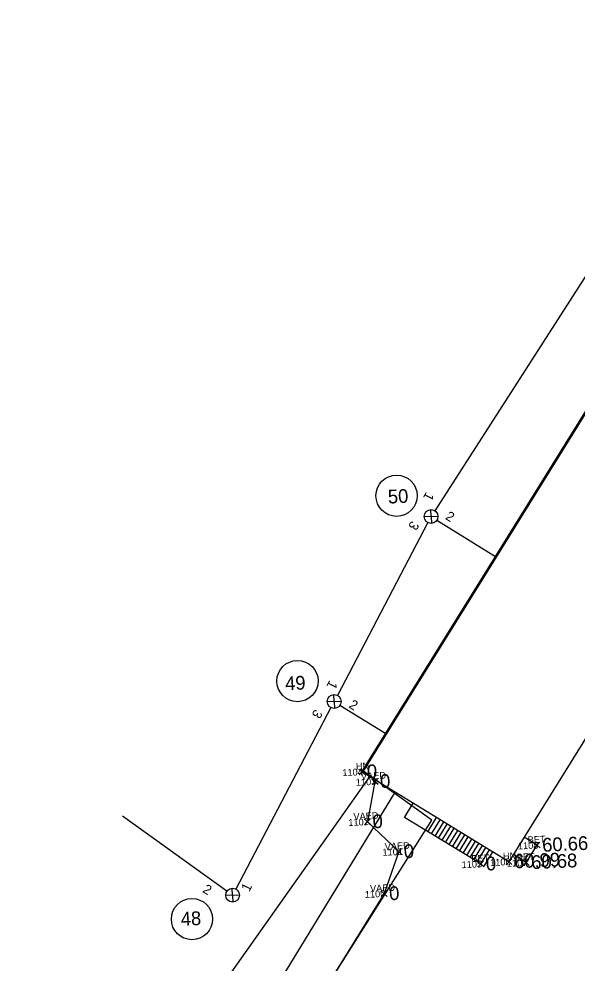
# Model space of a CAD drawing. Extents: x 641745 to 642007, y 6457342 to 6457597.
# Drawn here: x 641757.5 to 641798.1, y 6457484.8 to 6457553.4 of the extents above; entities that cross this region are included whole.
import ezdxf

# ---------------------------------------------------------------- set-up
doc = ezdxf.new("R2010")
doc.units = 0
for name, color, linetype in [('01_HOONED', 7, 'Continuous'), ('02_HOONEDETAILID', 7, 'Continuous'), ('04_OK', 7, 'Continuous'), ('14', 7, 'Continuous'), ('21_MPKAABEL', 7, 'Continuous'), ('22_SIKAABEL', 7, 'Continuous'), ('28_AIAD', 7, 'Continuous'), ('40_KRUNDIPIIR', 7, 'Continuous'), ('49_ABIINFO', 7, 'Continuous'), ('54_PUNKTID', 7, 'Continuous'), ('57_TEKSTID', 7, 'Continuous'), ('62_JRKNR', 7, 'Continuous'), ('63_KARVUD', 7, 'Continuous')]:
    doc.layers.add(name, color=color, linetype=linetype)

# ---------------------------------------------------------------- blocks, each defined once
blk = doc.blocks.new('VKANKA')
at = {"layer": '63_KARVUD'}
for q in [(-500, 0), (0, 500), (500, 0), (0, -500)]:
    blk.add_line((0, 0), q, dxfattribs=at)
blk.add_circle((0, 0), 500, dxfattribs=at)

msp = doc.modelspace()

# ---------------------------------------------------------------- linework, layer by layer
at = {"layer": '01_HOONED'}
msp.add_line((641794.416, 6457492.07), (641793.485, 6457492.649), dxfattribs=at)
for points in [[(641811.647, 6457545.685), (641822.293, 6457538.994), (641793.163, 6457492.13), (641782.465, 6457498.672), (641811.647, 6457545.685)], [(641794.416, 6457492.07), (641795.21, 6457493.333), (641794.272, 6457493.916)]]:
    msp.add_lwpolyline(points, dxfattribs=at)
at = {"layer": '02_HOONEDETAILID'}
for p, q in [((641785.57, 6457495.358), (641786.199, 6457496.388)), ((641791.115, 6457491.968), (641785.57, 6457495.358)), ((641787.276, 6457494.315), (641787.906, 6457495.345)), ((641787.532, 6457494.158), (641788.162, 6457495.188)), ((641787.788, 6457494.002), (641788.417, 6457495.032)), ((641788.044, 6457493.846), (641788.673, 6457494.875)), ((641788.3, 6457493.689), (641788.929, 6457494.719)), ((641788.556, 6457493.533), (641789.185, 6457494.562)), ((641788.811, 6457493.376), (641789.441, 6457494.406)), ((641789.067, 6457493.22), (641789.697, 6457494.249)), ((641789.067, 6457493.22), (641789.697, 6457494.249)), ((641789.323, 6457493.063), (641789.953, 6457494.093)), ((641789.579, 6457492.907), (641790.209, 6457493.936)), ((641789.835, 6457492.75), (641790.465, 6457493.78)), ((641790.091, 6457492.594), (641790.721, 6457493.623)), ((641790.347, 6457492.437), (641790.977, 6457493.467)), ((641790.603, 6457492.281), (641791.233, 6457493.31)), ((641790.603, 6457492.281), (641791.233, 6457493.31)), ((641790.859, 6457492.124), (641791.488, 6457493.154)), ((641791.115, 6457491.968), (641791.744, 6457492.998)), ((641791.371, 6457491.811), (641792, 6457492.841)), ((641791.371, 6457491.811), (641792, 6457492.841))]:
    msp.add_line(p, q, dxfattribs=at)
at = {"layer": '04_OK'}
for centre in [(641784.991, 6457518.758), (641777.783, 6457505.274), (641770.11, 6457487.957)]:
    msp.add_circle(centre, 1.5, dxfattribs=at)
at = {"layer": '14'}
for p, q in [((641807.535, 6457548.463), (641787.774, 6457517.669)), ((641787.272, 6457516.805), (641780.683, 6457504.232)), ((641787.929, 6457516.985), (641792.19, 6457514.339)), ((641780.876, 6457503.525), (641784.198, 6457501.464)), ((641780.219, 6457503.346), (641773.294, 6457490.14)), ((641772.655, 6457489.988), (641765.067, 6457495.434))]:
    msp.add_line(p, q, dxfattribs=at)
at = {"layer": '21_MPKAABEL'}
msp.add_lwpolyline([(641767.971, 6457450.53), (641771.323, 6457481.718), (641783.032, 6457498.274)], dxfattribs=at)
at = {"layer": '22_SIKAABEL'}
msp.add_lwpolyline([(641765.312, 6457444.488), (641773.144, 6457457.204), (641774.683, 6457480.449), (641784.867, 6457497.136)], dxfattribs=at)
at = {"layer": '28_AIAD'}
msp.add_lwpolyline([(641783.42, 6457497.967), (641782.874, 6457495.043), (641785.145, 6457492.864), (641784.078, 6457489.809), (641777.982, 6457479.965)], dxfattribs=at)
at = {"layer": '40_KRUNDIPIIR'}
msp.add_lwpolyline([(641902.395, 6457363.466), (641757.522, 6457454.056), (641764.364, 6457465.092), (641767.381, 6457463.206), (641787.55, 6457495.157), (641782.587, 6457498.708), (641820.173, 6457559.244), (641847.517, 6457582.948), (641974.068, 6457478.846)], close=True, dxfattribs=at)
at = {"layer": '54_PUNKTID'}
for p, q in [((641782.243, 6457498.874), (641782.686, 6457498.469)), ((641782.262, 6457498.45), (641782.667, 6457498.893)), ((641783.198, 6457498.17), (641783.641, 6457497.765)), ((641783.217, 6457497.746), (641783.622, 6457498.189)), ((641782.652, 6457495.246), (641783.095, 6457494.841)), ((641782.671, 6457494.822), (641783.076, 6457495.265)), ((641794.989, 6457493.535), (641795.431, 6457493.13)), ((641795.008, 6457493.111), (641795.412, 6457493.554)), ((641784.923, 6457493.066), (641785.366, 6457492.661)), ((641784.942, 6457492.642), (641785.347, 6457493.085)), ((641790.893, 6457492.17), (641791.336, 6457491.765)), ((641790.912, 6457491.746), (641791.317, 6457492.189)), ((641792.941, 6457492.333), (641793.384, 6457491.928)), ((641792.96, 6457491.909), (641793.365, 6457492.352)), ((641794.194, 6457492.273), (641794.637, 6457491.868)), ((641794.213, 6457491.849), (641794.618, 6457492.292)), ((641783.856, 6457490.011), (641784.299, 6457489.606)), ((641783.875, 6457489.587), (641784.28, 6457490.03))]:
    msp.add_line(p, q, dxfattribs=at)

# ---------------------------------------------------------------- block references
at = {"layer": '04_OK', "xscale": 0.000999898960798439, "yscale": 0.0009998989607984392, "rotation": 2.563753322136709}
for p in [(641787.504, 6457517.248), (641780.451, 6457503.789), (641773.061, 6457489.697)]:
    msp.add_blockref('VKANKA', p, dxfattribs=at)

# ---------------------------------------------------------------- texts
at = {"layer": '04_OK'}
for s, p in [('50', (641784.381, 6457518.186)), ('49', (641776.905, 6457504.599)), ('48', (641769.315, 6457487.468))]:
    msp.add_text(s, height=0.9999, rotation=2.56375, dxfattribs=at).set_placement(p)
at = {"layer": '49_ABIINFO'}
for s, p in [('HN', (641782.041, 6457498.819)), ('VAED', (641782.413, 6457498.089)), ('VAED', (641781.867, 6457495.165)), ('BET', (641794.537, 6457493.469)), ('VAED', (641784.138, 6457492.985)), ('BET', (641790.441, 6457492.104)), ('HN', (641792.739, 6457492.278)), ('BET', (641793.742, 6457492.207)), ('VAED', (641783.071, 6457489.93))]:
    msp.add_text(s, height=0.4999, rotation=2.56375, dxfattribs=at).set_placement(p)
at = {"layer": '57_TEKSTID'}
for s, rotation, p in [('1', 242.78507, (641787.144, 6457519.083)), ('2', 328.89291, (641788.487, 6457517.083)), ('3', 239.10472, (641786.079, 6457516.975)), ('1', 242.78507, (641780.122, 6457505.378)), ('2', 328.89291, (641781.465, 6457503.377)), ('3', 239.10472, (641779.057, 6457503.27)), ('2', 328.56374, (641770.828, 6457489.948)), ('1', 64.24559, (641774.278, 6457489.896))]:
    msp.add_text(s, height=0.7, rotation=rotation, dxfattribs=at).set_placement(p)
at = {"layer": '62_JRKNR'}
for s, p in [('1104', (641781.06, 6457498.358)), ('1103', (641782.039, 6457497.655)), ('1102', (641781.493, 6457494.731)), ('1101', (641783.976, 6457492.561)), ('1108', (641793.829, 6457493.021)), ('1105', (641789.734, 6457491.656)), ('1106', (641791.805, 6457491.819)), ('1107', (641793.027, 6457491.758)), ('1100', (641782.697, 6457489.497))]:
    msp.add_text(s, height=0.4999, rotation=2.56375, dxfattribs=at).set_placement(p)
at = {"layer": '63_KARVUD'}
for s, p in [(' 0', (641782.487, 6457498.172)), (' 0', (641783.442, 6457497.468)), (' 0', (641782.896, 6457494.544)), (' 60.66', (641795.232, 6457492.833)), (' 0', (641785.167, 6457492.364)), (' 0', (641791.137, 6457491.468)), (' 60.99', (641793.185, 6457491.631)), (' 60.68', (641794.438, 6457491.571)), (' 0', (641784.1, 6457489.309))]:
    msp.add_text(s, height=0.9999, rotation=2.56375, dxfattribs=at).set_placement(p)

doc.saveas('drawing.dxf')
